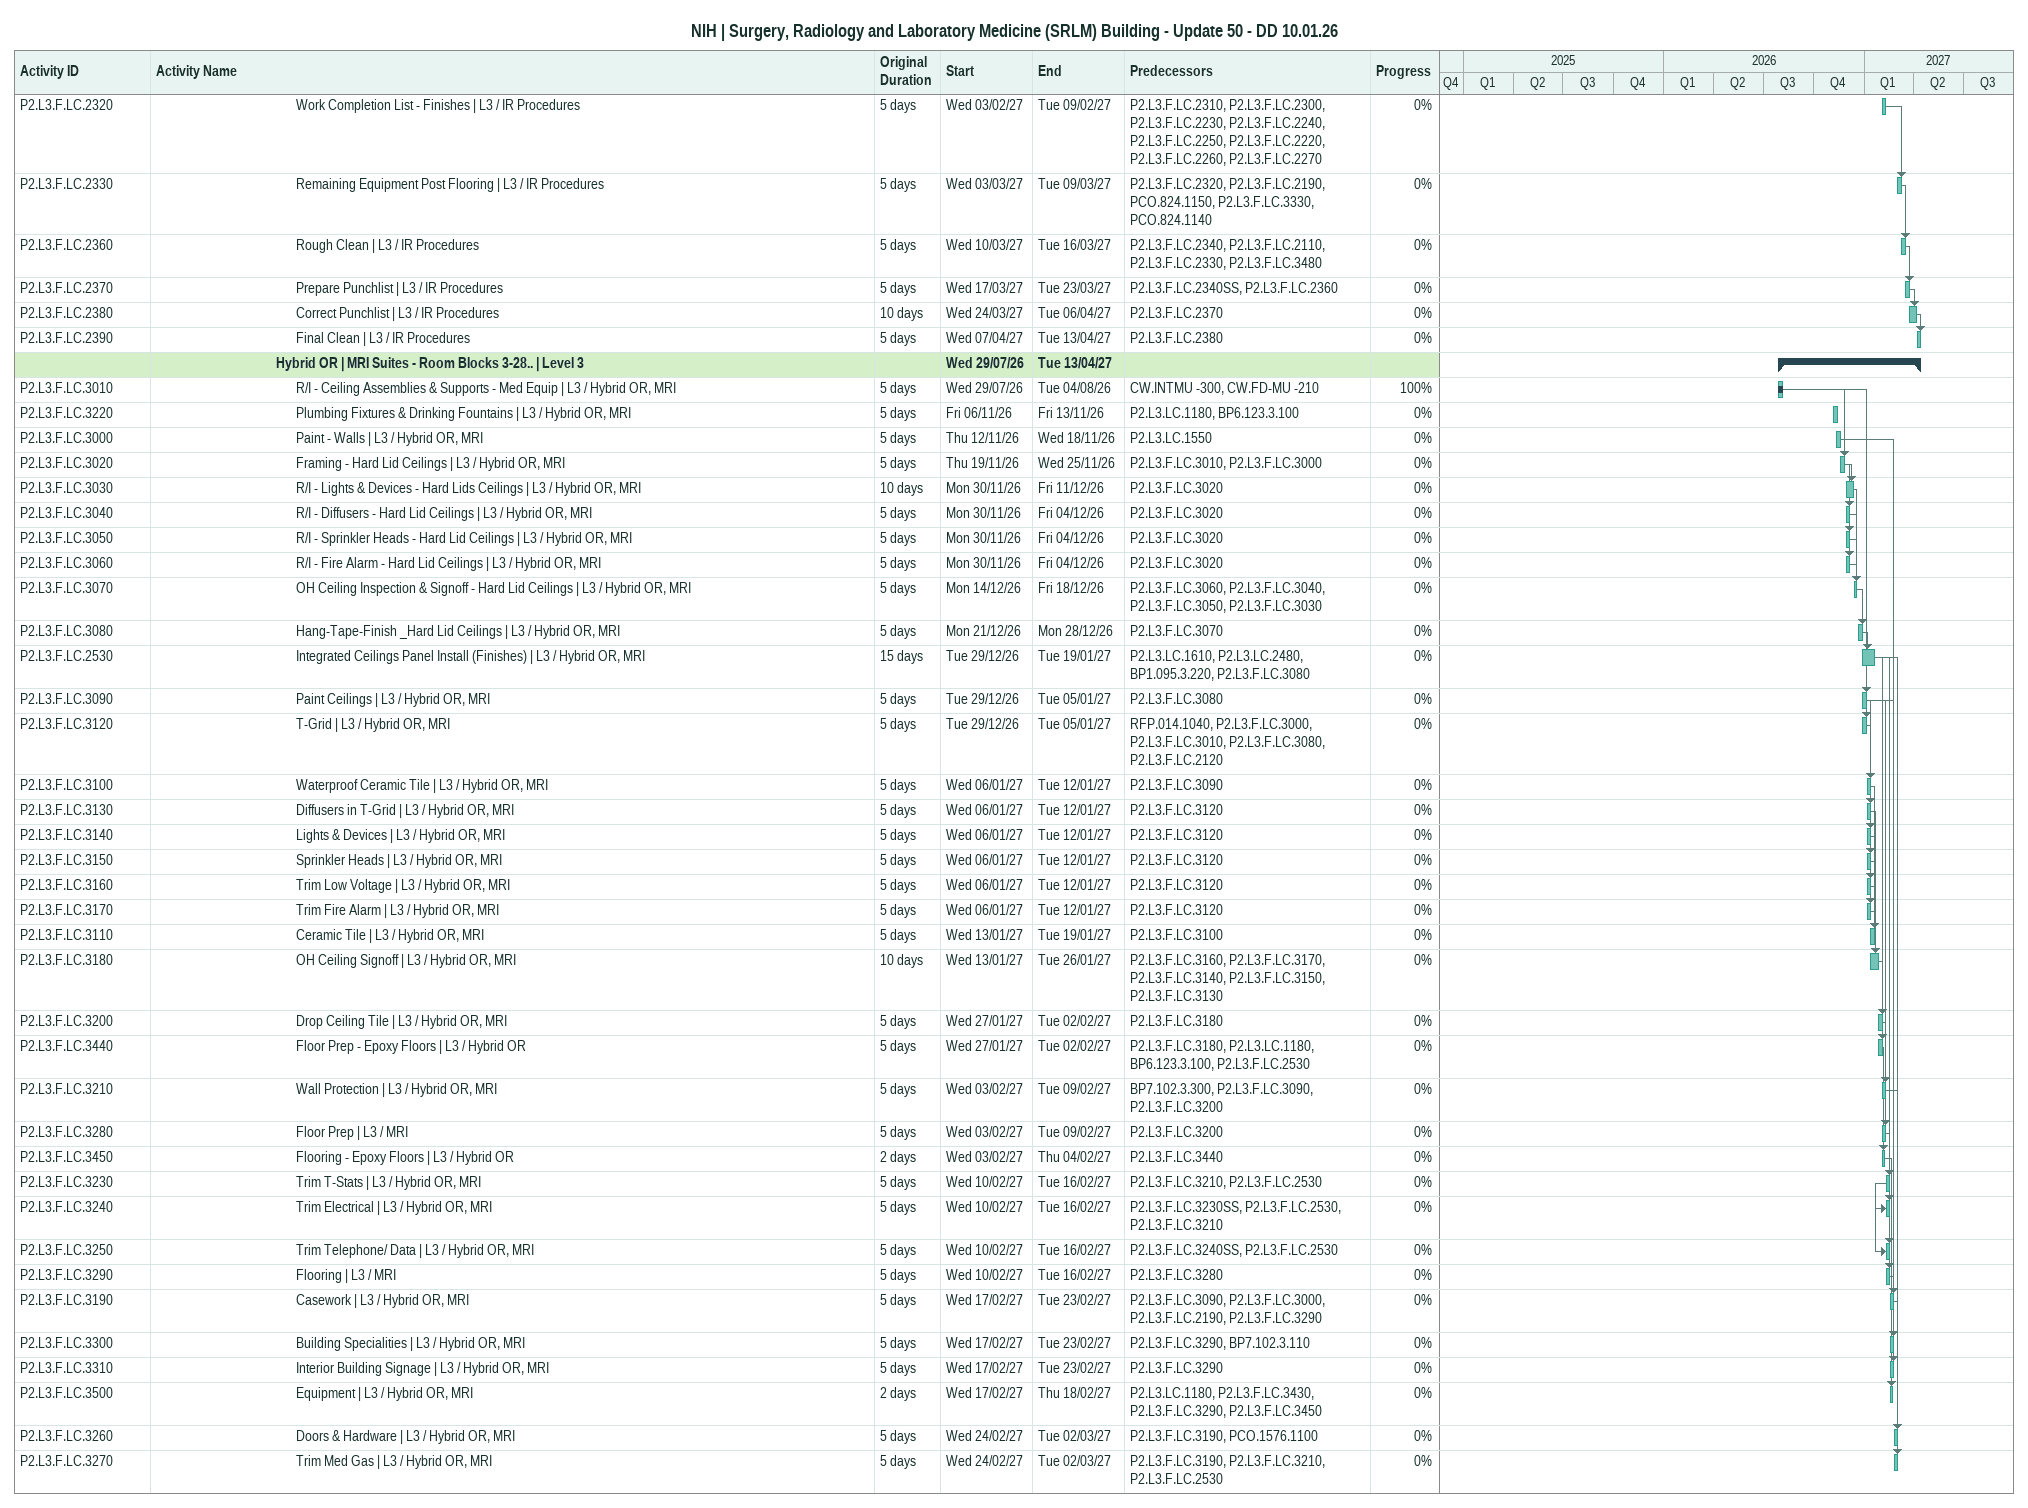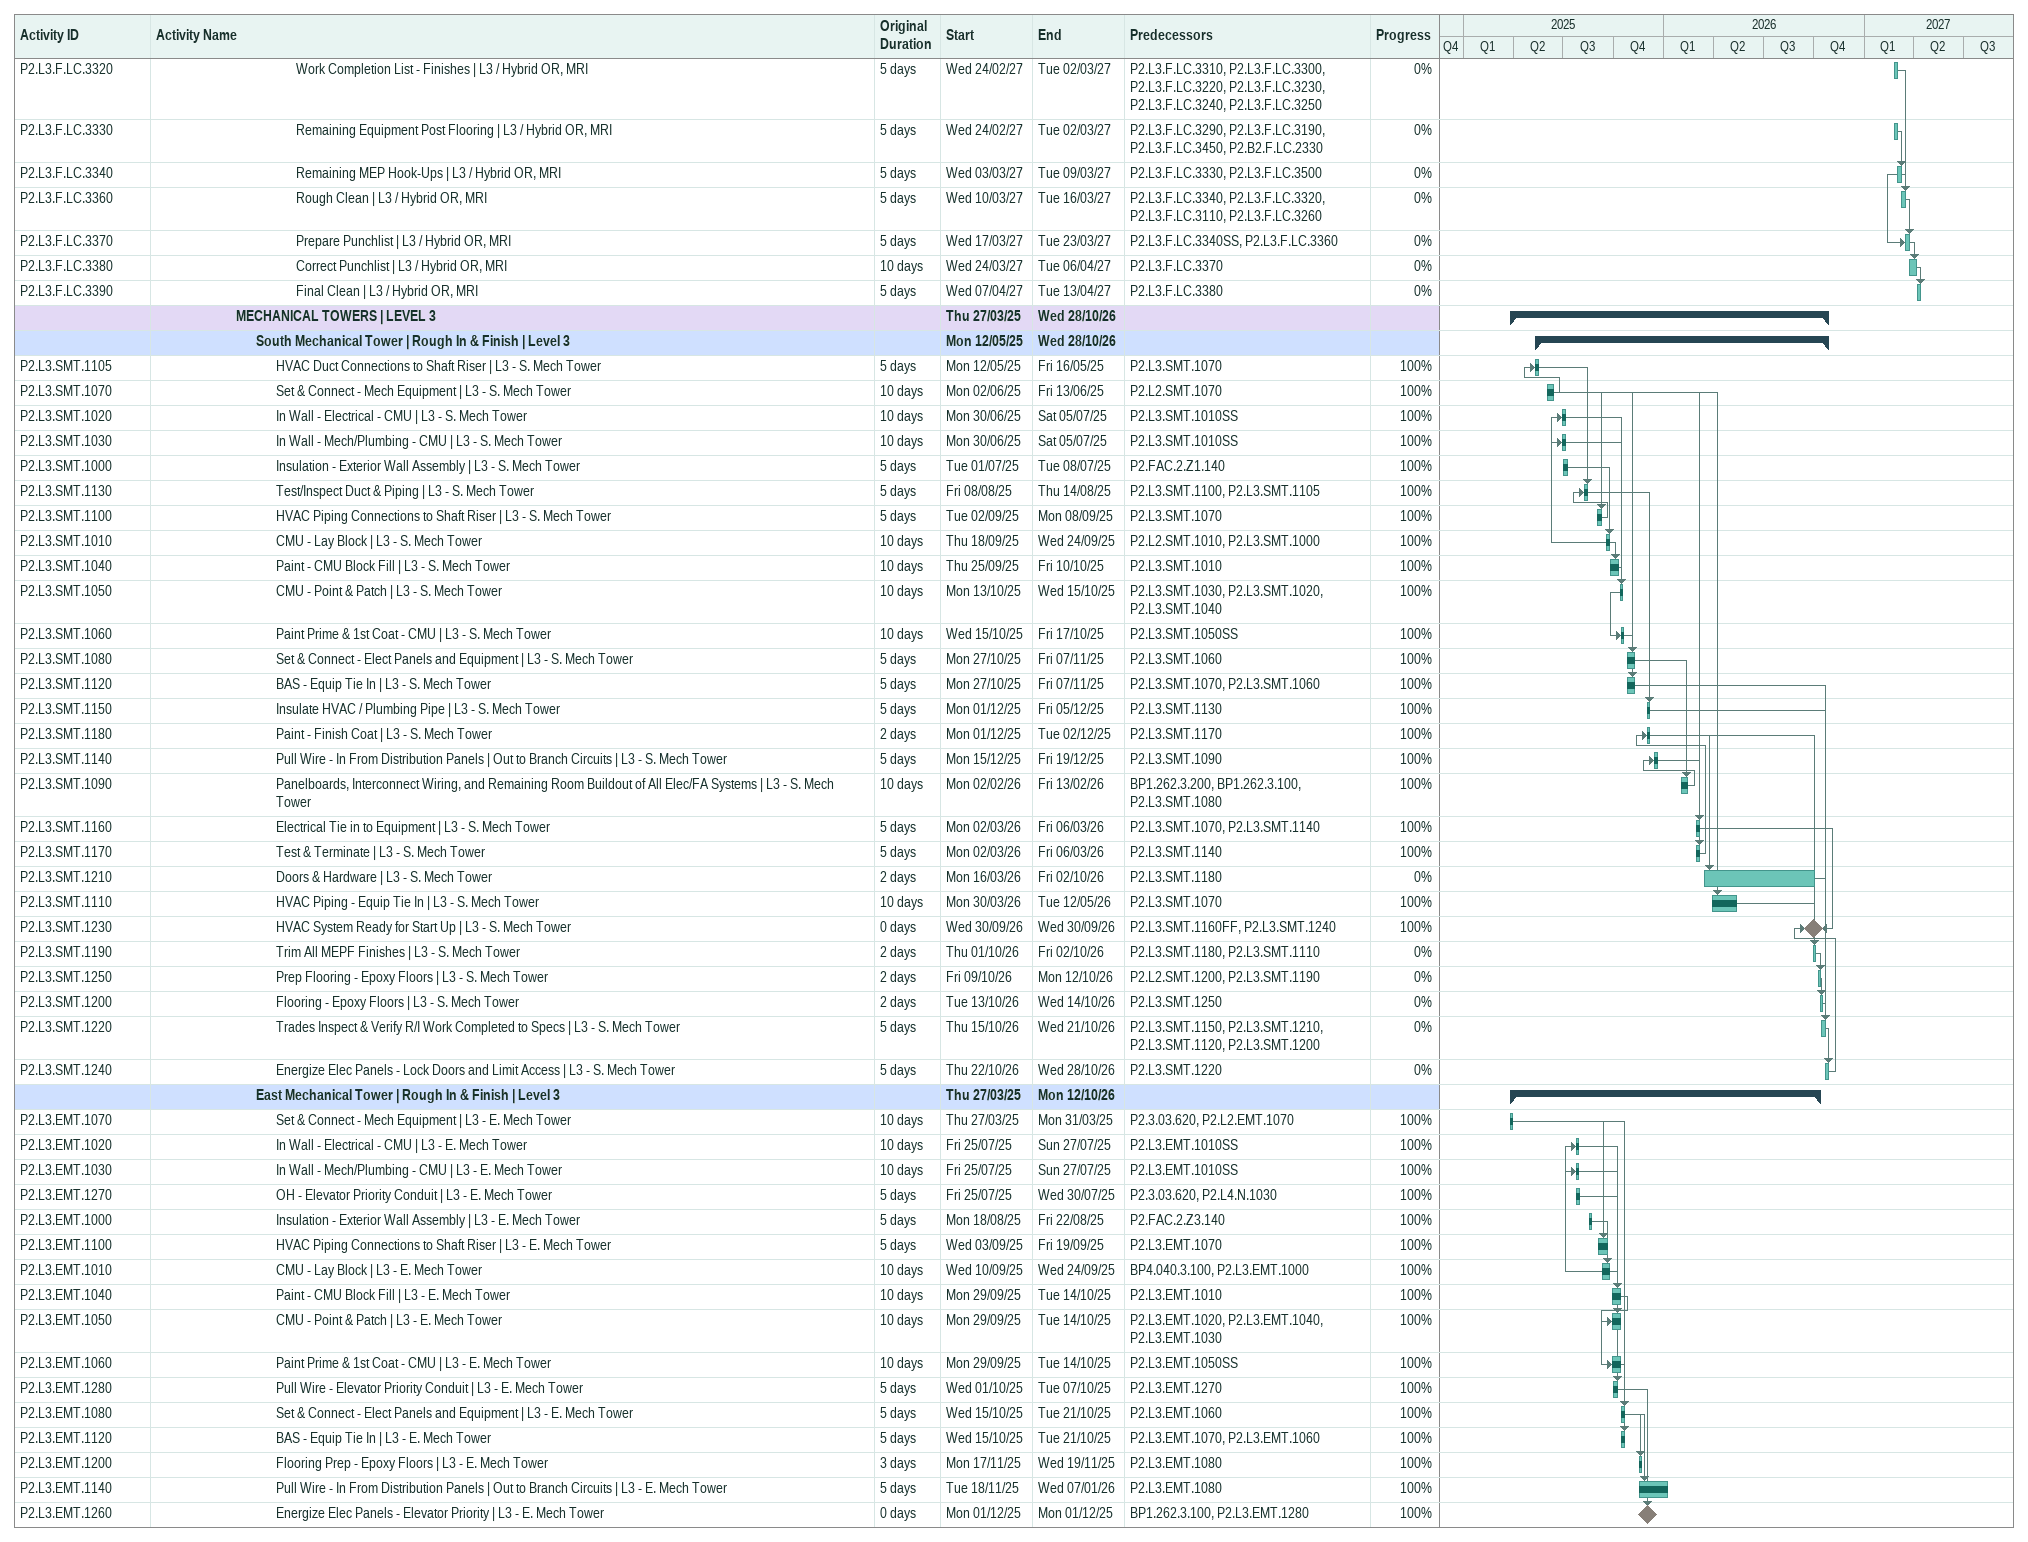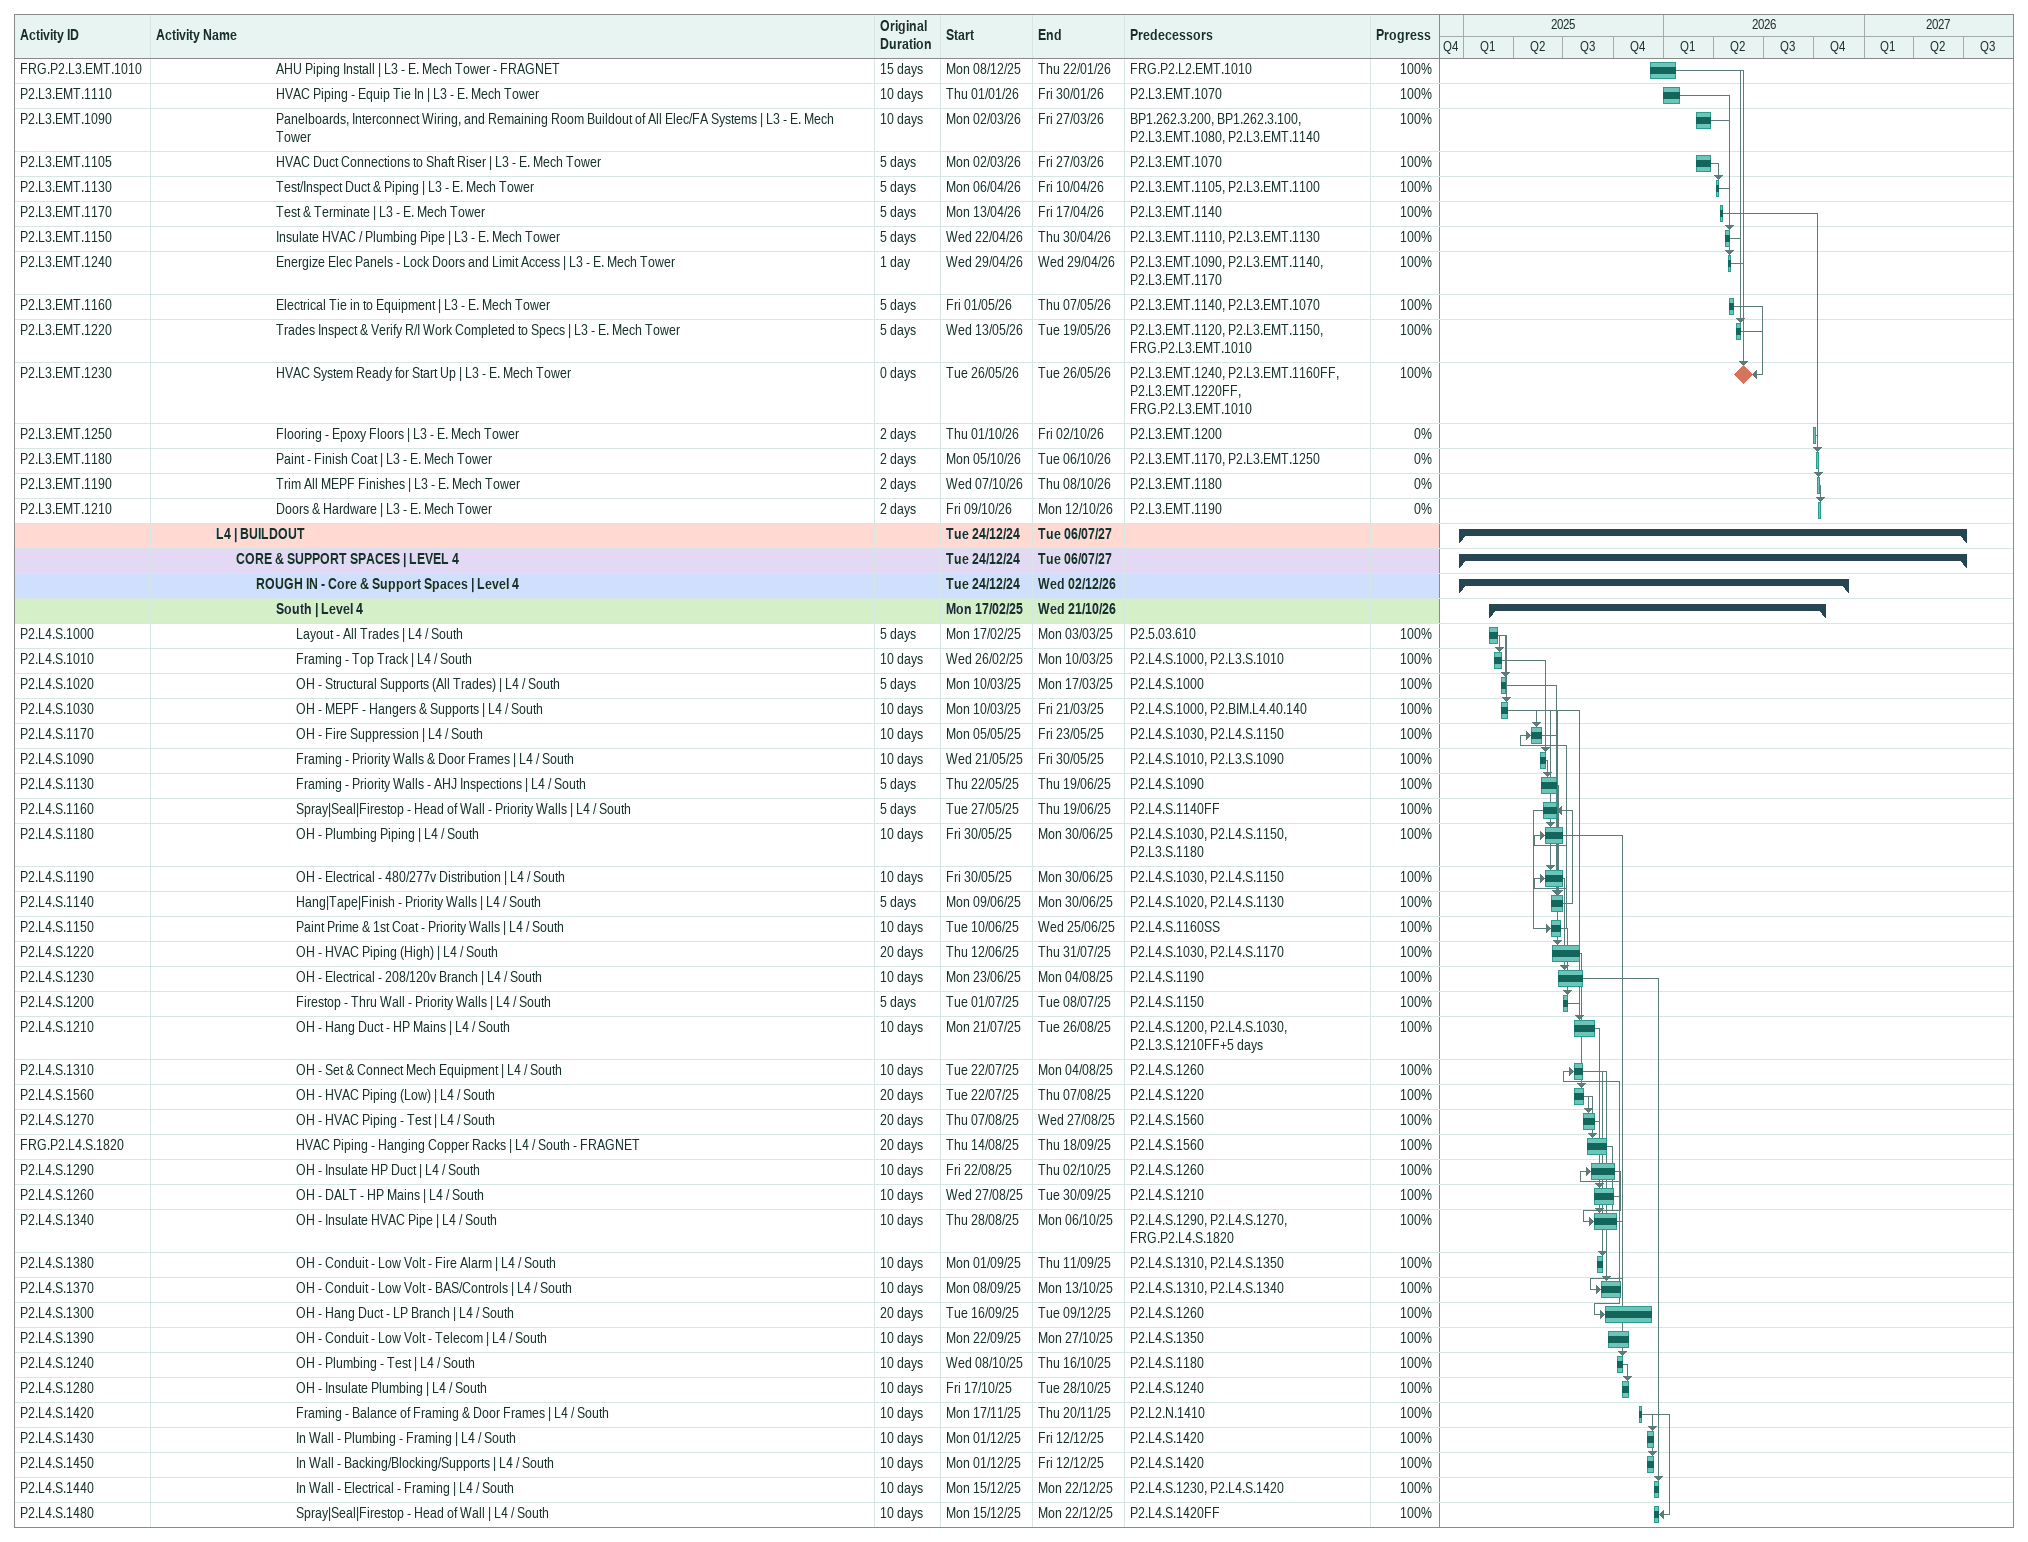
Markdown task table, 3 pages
NIH | Surgery, Radiology and Laboratory Medicine (SRLM) Building - Update 50 - DD 10.01.26

| ID | Level | Task | Original duration | Start | Finish | Predecessors | % complete |
|---|---|---|---|---|---|---|---|
| P2.L3.F.LC.2320 | 8 | Work Completion List - Finishes \| L3 / IR Procedures | 5d | 2027-02-03 | 2027-02-09 | P2.L3.F.LC.2310, P2.L3.F.LC.2300, P2.L3.F.LC.2230, P2.L3.F.LC.2240, P2.L3.F.LC.2250, P2.L3.F.LC.2220, P2.L3.F.LC.2260, P2.L3.F.LC.2270 | 0 |
| P2.L3.F.LC.2330 | 8 | Remaining Equipment Post Flooring \| L3 / IR Procedures | 5d | 2027-03-03 | 2027-03-09 | P2.L3.F.LC.2320, P2.L3.F.LC.2190, PCO.824.1150, P2.L3.F.LC.3330, PCO.824.1140 | 0 |
| P2.L3.F.LC.2360 | 8 | Rough Clean \| L3 / IR Procedures | 5d | 2027-03-10 | 2027-03-16 | P2.L3.F.LC.2340, P2.L3.F.LC.2110, P2.L3.F.LC.2330, P2.L3.F.LC.3480 | 0 |
| P2.L3.F.LC.2370 | 8 | Prepare Punchlist \| L3 / IR Procedures | 5d | 2027-03-17 | 2027-03-23 | P2.L3.F.LC.2340SS, P2.L3.F.LC.2360 | 0 |
| P2.L3.F.LC.2380 | 8 | Correct Punchlist \| L3 / IR Procedures | 10d | 2027-03-24 | 2027-04-06 | P2.L3.F.LC.2370 | 0 |
| P2.L3.F.LC.2390 | 8 | Final Clean \| L3 / IR Procedures | 5d | 2027-04-07 | 2027-04-13 | P2.L3.F.LC.2380 | 0 |
|  | 7 | **Hybrid OR \| MRI Suites - Room Blocks 3-28.. \| Level 3** |  | 2026-07-29 | 2027-04-13 |  |  |
| P2.L3.F.LC.3010 | 8 | R/I - Ceiling Assemblies & Supports - Med Equip \| L3 / Hybrid OR, MRI | 5d | 2026-07-29 | 2026-08-04 | CW.INTMU -300, CW.FD-MU -210 | 100 |
| P2.L3.F.LC.3220 | 8 | Plumbing Fixtures & Drinking Fountains \| L3 / Hybrid OR, MRI | 5d | 2026-11-06 | 2026-11-13 | P2.L3.LC.1180, BP6.123.3.100 | 0 |
| P2.L3.F.LC.3000 | 8 | Paint - Walls \| L3 / Hybrid OR, MRI | 5d | 2026-11-12 | 2026-11-18 | P2.L3.LC.1550 | 0 |
| P2.L3.F.LC.3020 | 8 | Framing - Hard Lid Ceilings \| L3 / Hybrid OR, MRI | 5d | 2026-11-19 | 2026-11-25 | P2.L3.F.LC.3010, P2.L3.F.LC.3000 | 0 |
| P2.L3.F.LC.3030 | 8 | R/I - Lights & Devices - Hard Lids Ceilings \| L3 / Hybrid OR, MRI | 10d | 2026-11-30 | 2026-12-11 | P2.L3.F.LC.3020 | 0 |
| P2.L3.F.LC.3040 | 8 | R/I - Diffusers - Hard Lid Ceilings \| L3 / Hybrid OR, MRI | 5d | 2026-11-30 | 2026-12-04 | P2.L3.F.LC.3020 | 0 |
| P2.L3.F.LC.3050 | 8 | R/I - Sprinkler Heads - Hard Lid Ceilings \| L3 / Hybrid OR, MRI | 5d | 2026-11-30 | 2026-12-04 | P2.L3.F.LC.3020 | 0 |
| P2.L3.F.LC.3060 | 8 | R/I - Fire Alarm - Hard Lid Ceilings \| L3 / Hybrid OR, MRI | 5d | 2026-11-30 | 2026-12-04 | P2.L3.F.LC.3020 | 0 |
| P2.L3.F.LC.3070 | 8 | OH Ceiling Inspection & Signoff - Hard Lid Ceilings \| L3 / Hybrid OR, MRI | 5d | 2026-12-14 | 2026-12-18 | P2.L3.F.LC.3060, P2.L3.F.LC.3040, P2.L3.F.LC.3050, P2.L3.F.LC.3030 | 0 |
| P2.L3.F.LC.3080 | 8 | Hang-Tape-Finish _Hard Lid Ceilings \| L3 / Hybrid OR, MRI | 5d | 2026-12-21 | 2026-12-28 | P2.L3.F.LC.3070 | 0 |
| P2.L3.F.LC.2530 | 8 | Integrated Ceilings Panel Install (Finishes) \| L3 / Hybrid OR, MRI | 15d | 2026-12-29 | 2027-01-19 | P2.L3.LC.1610, P2.L3.LC.2480, BP1.095.3.220, P2.L3.F.LC.3080 | 0 |
| P2.L3.F.LC.3090 | 8 | Paint Ceilings \| L3 / Hybrid OR, MRI | 5d | 2026-12-29 | 2027-01-05 | P2.L3.F.LC.3080 | 0 |
| P2.L3.F.LC.3120 | 8 | T-Grid \| L3 / Hybrid OR, MRI | 5d | 2026-12-29 | 2027-01-05 | RFP.014.1040, P2.L3.F.LC.3000, P2.L3.F.LC.3010, P2.L3.F.LC.3080, P2.L3.F.LC.2120 | 0 |
| P2.L3.F.LC.3100 | 8 | Waterproof Ceramic Tile \| L3 / Hybrid OR, MRI | 5d | 2027-01-06 | 2027-01-12 | P2.L3.F.LC.3090 | 0 |
| P2.L3.F.LC.3130 | 8 | Diffusers in T-Grid \| L3 / Hybrid OR, MRI | 5d | 2027-01-06 | 2027-01-12 | P2.L3.F.LC.3120 | 0 |
| P2.L3.F.LC.3140 | 8 | Lights & Devices \| L3 / Hybrid OR, MRI | 5d | 2027-01-06 | 2027-01-12 | P2.L3.F.LC.3120 | 0 |
| P2.L3.F.LC.3150 | 8 | Sprinkler Heads \| L3 / Hybrid OR, MRI | 5d | 2027-01-06 | 2027-01-12 | P2.L3.F.LC.3120 | 0 |
| P2.L3.F.LC.3160 | 8 | Trim Low Voltage \| L3 / Hybrid OR, MRI | 5d | 2027-01-06 | 2027-01-12 | P2.L3.F.LC.3120 | 0 |
| P2.L3.F.LC.3170 | 8 | Trim Fire Alarm \| L3 / Hybrid OR, MRI | 5d | 2027-01-06 | 2027-01-12 | P2.L3.F.LC.3120 | 0 |
| P2.L3.F.LC.3110 | 8 | Ceramic Tile \| L3 / Hybrid OR, MRI | 5d | 2027-01-13 | 2027-01-19 | P2.L3.F.LC.3100 | 0 |
| P2.L3.F.LC.3180 | 8 | OH Ceiling Signoff \| L3 / Hybrid OR, MRI | 10d | 2027-01-13 | 2027-01-26 | P2.L3.F.LC.3160, P2.L3.F.LC.3170, P2.L3.F.LC.3140, P2.L3.F.LC.3150, P2.L3.F.LC.3130 | 0 |
| P2.L3.F.LC.3200 | 8 | Drop Ceiling Tile \| L3 / Hybrid OR, MRI | 5d | 2027-01-27 | 2027-02-02 | P2.L3.F.LC.3180 | 0 |
| P2.L3.F.LC.3440 | 8 | Floor Prep - Epoxy Floors \| L3 / Hybrid OR | 5d | 2027-01-27 | 2027-02-02 | P2.L3.F.LC.3180, P2.L3.LC.1180, BP6.123.3.100, P2.L3.F.LC.2530 | 0 |
| P2.L3.F.LC.3210 | 8 | Wall Protection \| L3 / Hybrid OR, MRI | 5d | 2027-02-03 | 2027-02-09 | BP7.102.3.300, P2.L3.F.LC.3090, P2.L3.F.LC.3200 | 0 |
| P2.L3.F.LC.3280 | 8 | Floor Prep \| L3 / MRI | 5d | 2027-02-03 | 2027-02-09 | P2.L3.F.LC.3200 | 0 |
| P2.L3.F.LC.3450 | 8 | Flooring - Epoxy Floors \| L3 / Hybrid OR | 2d | 2027-02-03 | 2027-02-04 | P2.L3.F.LC.3440 | 0 |
| P2.L3.F.LC.3230 | 8 | Trim T-Stats \| L3 / Hybrid OR, MRI | 5d | 2027-02-10 | 2027-02-16 | P2.L3.F.LC.3210, P2.L3.F.LC.2530 | 0 |
| P2.L3.F.LC.3240 | 8 | Trim Electrical \| L3 / Hybrid OR, MRI | 5d | 2027-02-10 | 2027-02-16 | P2.L3.F.LC.3230SS, P2.L3.F.LC.2530, P2.L3.F.LC.3210 | 0 |
| P2.L3.F.LC.3250 | 8 | Trim Telephone/ Data \| L3 / Hybrid OR, MRI | 5d | 2027-02-10 | 2027-02-16 | P2.L3.F.LC.3240SS, P2.L3.F.LC.2530 | 0 |
| P2.L3.F.LC.3290 | 8 | Flooring \| L3 / MRI | 5d | 2027-02-10 | 2027-02-16 | P2.L3.F.LC.3280 | 0 |
| P2.L3.F.LC.3190 | 8 | Casework \| L3 / Hybrid OR, MRI | 5d | 2027-02-17 | 2027-02-23 | P2.L3.F.LC.3090, P2.L3.F.LC.3000, P2.L3.F.LC.2190, P2.L3.F.LC.3290 | 0 |
| P2.L3.F.LC.3300 | 8 | Building Specialities \| L3 / Hybrid OR, MRI | 5d | 2027-02-17 | 2027-02-23 | P2.L3.F.LC.3290, BP7.102.3.110 | 0 |
| P2.L3.F.LC.3310 | 8 | Interior Building Signage \| L3 / Hybrid OR, MRI | 5d | 2027-02-17 | 2027-02-23 | P2.L3.F.LC.3290 | 0 |
| P2.L3.F.LC.3500 | 8 | Equipment \| L3 / Hybrid OR, MRI | 2d | 2027-02-17 | 2027-02-18 | P2.L3.LC.1180, P2.L3.F.LC.3430, P2.L3.F.LC.3290, P2.L3.F.LC.3450 | 0 |
| P2.L3.F.LC.3260 | 8 | Doors & Hardware \| L3 / Hybrid OR, MRI | 5d | 2027-02-24 | 2027-03-02 | P2.L3.F.LC.3190, PCO.1576.1100 | 0 |
| P2.L3.F.LC.3270 | 8 | Trim Med Gas \| L3 / Hybrid OR, MRI | 5d | 2027-02-24 | 2027-03-02 | P2.L3.F.LC.3190, P2.L3.F.LC.3210, P2.L3.F.LC.2530 | 0 |
| P2.L3.F.LC.3320 | 8 | Work Completion List - Finishes \| L3 / Hybrid OR, MRI | 5d | 2027-02-24 | 2027-03-02 | P2.L3.F.LC.3310, P2.L3.F.LC.3300, P2.L3.F.LC.3220, P2.L3.F.LC.3230, P2.L3.F.LC.3240, P2.L3.F.LC.3250 | 0 |
| P2.L3.F.LC.3330 | 8 | Remaining Equipment Post Flooring \| L3 / Hybrid OR, MRI | 5d | 2027-02-24 | 2027-03-02 | P2.L3.F.LC.3290, P2.L3.F.LC.3190, P2.L3.F.LC.3450, P2.B2.F.LC.2330 | 0 |
| P2.L3.F.LC.3340 | 8 | Remaining MEP Hook-Ups \| L3 / Hybrid OR, MRI | 5d | 2027-03-03 | 2027-03-09 | P2.L3.F.LC.3330, P2.L3.F.LC.3500 | 0 |
| P2.L3.F.LC.3360 | 8 | Rough Clean \| L3 / Hybrid OR, MRI | 5d | 2027-03-10 | 2027-03-16 | P2.L3.F.LC.3340, P2.L3.F.LC.3320, P2.L3.F.LC.3110, P2.L3.F.LC.3260 | 0 |
| P2.L3.F.LC.3370 | 8 | Prepare Punchlist \| L3 / Hybrid OR, MRI | 5d | 2027-03-17 | 2027-03-23 | P2.L3.F.LC.3340SS, P2.L3.F.LC.3360 | 0 |
| P2.L3.F.LC.3380 | 8 | Correct Punchlist \| L3 / Hybrid OR, MRI | 10d | 2027-03-24 | 2027-04-06 | P2.L3.F.LC.3370 | 0 |
| P2.L3.F.LC.3390 | 8 | Final Clean \| L3 / Hybrid OR, MRI | 5d | 2027-04-07 | 2027-04-13 | P2.L3.F.LC.3380 | 0 |
|  | 5 | **MECHANICAL TOWERS \| LEVEL 3** |  | 2025-03-27 | 2026-10-28 |  |  |
|  | 6 | **South Mechanical Tower \| Rough In & Finish \| Level 3** |  | 2025-05-12 | 2026-10-28 |  |  |
| P2.L3.SMT.1105 | 7 | HVAC Duct Connections to Shaft Riser \| L3 - S. Mech Tower | 5d | 2025-05-12 | 2025-05-16 | P2.L3.SMT.1070 | 100 |
| P2.L3.SMT.1070 | 7 | Set & Connect - Mech Equipment \| L3 - S. Mech Tower | 10d | 2025-06-02 | 2025-06-13 | P2.L2.SMT.1070 | 100 |
| P2.L3.SMT.1020 | 7 | In Wall - Electrical - CMU \| L3 - S. Mech Tower | 10d | 2025-06-30 | 2025-07-05 | P2.L3.SMT.1010SS | 100 |
| P2.L3.SMT.1030 | 7 | In Wall - Mech/Plumbing - CMU \| L3 - S. Mech Tower | 10d | 2025-06-30 | 2025-07-05 | P2.L3.SMT.1010SS | 100 |
| P2.L3.SMT.1000 | 7 | Insulation - Exterior Wall Assembly \| L3 - S. Mech Tower | 5d | 2025-07-01 | 2025-07-08 | P2.FAC.2.Z1.140 | 100 |
| P2.L3.SMT.1130 | 7 | Test/Inspect Duct & Piping \| L3 - S. Mech Tower | 5d | 2025-08-08 | 2025-08-14 | P2.L3.SMT.1100, P2.L3.SMT.1105 | 100 |
| P2.L3.SMT.1100 | 7 | HVAC Piping Connections to Shaft Riser \| L3 - S. Mech Tower | 5d | 2025-09-02 | 2025-09-08 | P2.L3.SMT.1070 | 100 |
| P2.L3.SMT.1010 | 7 | CMU - Lay Block \| L3 - S. Mech Tower | 10d | 2025-09-18 | 2025-09-24 | P2.L2.SMT.1010, P2.L3.SMT.1000 | 100 |
| P2.L3.SMT.1040 | 7 | Paint - CMU Block Fill \| L3 - S. Mech Tower | 10d | 2025-09-25 | 2025-10-10 | P2.L3.SMT.1010 | 100 |
| P2.L3.SMT.1050 | 7 | CMU - Point & Patch \| L3 - S. Mech Tower | 10d | 2025-10-13 | 2025-10-15 | P2.L3.SMT.1030, P2.L3.SMT.1020, P2.L3.SMT.1040 | 100 |
| P2.L3.SMT.1060 | 7 | Paint Prime & 1st Coat - CMU \| L3 - S. Mech Tower | 10d | 2025-10-15 | 2025-10-17 | P2.L3.SMT.1050SS | 100 |
| P2.L3.SMT.1080 | 7 | Set & Connect - Elect Panels and Equipment \| L3 - S. Mech Tower | 5d | 2025-10-27 | 2025-11-07 | P2.L3.SMT.1060 | 100 |
| P2.L3.SMT.1120 | 7 | BAS - Equip Tie In \| L3 - S. Mech Tower | 5d | 2025-10-27 | 2025-11-07 | P2.L3.SMT.1070, P2.L3.SMT.1060 | 100 |
| P2.L3.SMT.1150 | 7 | Insulate HVAC / Plumbing Pipe \| L3 - S. Mech Tower | 5d | 2025-12-01 | 2025-12-05 | P2.L3.SMT.1130 | 100 |
| P2.L3.SMT.1180 | 7 | Paint - Finish Coat \| L3 - S. Mech Tower | 2d | 2025-12-01 | 2025-12-02 | P2.L3.SMT.1170 | 100 |
| P2.L3.SMT.1140 | 7 | Pull Wire - In From Distribution Panels \| Out to Branch Circuits \| L3 - S. Mech Tower | 5d | 2025-12-15 | 2025-12-19 | P2.L3.SMT.1090 | 100 |
| P2.L3.SMT.1090 | 7 | Panelboards, Interconnect Wiring, and Remaining Room Buildout of All Elec/FA Systems \| L3 - S. Mech Tower | 10d | 2026-02-02 | 2026-02-13 | BP1.262.3.200, BP1.262.3.100, P2.L3.SMT.1080 | 100 |
| P2.L3.SMT.1160 | 7 | Electrical Tie in to Equipment \| L3 - S. Mech Tower | 5d | 2026-03-02 | 2026-03-06 | P2.L3.SMT.1070, P2.L3.SMT.1140 | 100 |
| P2.L3.SMT.1170 | 7 | Test & Terminate \| L3 - S. Mech Tower | 5d | 2026-03-02 | 2026-03-06 | P2.L3.SMT.1140 | 100 |
| P2.L3.SMT.1210 | 7 | Doors & Hardware \| L3 - S. Mech Tower | 2d | 2026-03-16 | 2026-10-02 | P2.L3.SMT.1180 | 0 |
| P2.L3.SMT.1110 | 7 | HVAC Piping - Equip Tie In \| L3 - S. Mech Tower | 10d | 2026-03-30 | 2026-05-12 | P2.L3.SMT.1070 | 100 |
| P2.L3.SMT.1230 | 7 | HVAC System Ready for Start Up \| L3 - S. Mech Tower | 0d | 2026-09-30 | 2026-09-30 | P2.L3.SMT.1160FF, P2.L3.SMT.1240 | 100 |
| P2.L3.SMT.1190 | 7 | Trim All MEPF Finishes \| L3 - S. Mech Tower | 2d | 2026-10-01 | 2026-10-02 | P2.L3.SMT.1180, P2.L3.SMT.1110 | 0 |
| P2.L3.SMT.1250 | 7 | Prep Flooring - Epoxy Floors \| L3 - S. Mech Tower | 2d | 2026-10-09 | 2026-10-12 | P2.L2.SMT.1200, P2.L3.SMT.1190 | 0 |
| P2.L3.SMT.1200 | 7 | Flooring - Epoxy Floors \| L3 - S. Mech Tower | 2d | 2026-10-13 | 2026-10-14 | P2.L3.SMT.1250 | 0 |
| P2.L3.SMT.1220 | 7 | Trades Inspect & Verify R/I Work Completed to Specs \| L3 - S. Mech Tower | 5d | 2026-10-15 | 2026-10-21 | P2.L3.SMT.1150, P2.L3.SMT.1210, P2.L3.SMT.1120, P2.L3.SMT.1200 | 0 |
| P2.L3.SMT.1240 | 7 | Energize Elec Panels - Lock Doors and Limit Access \| L3 - S. Mech Tower | 5d | 2026-10-22 | 2026-10-28 | P2.L3.SMT.1220 | 0 |
|  | 6 | **East Mechanical Tower \| Rough In & Finish \| Level 3** |  | 2025-03-27 | 2026-10-12 |  |  |
| P2.L3.EMT.1070 | 7 | Set & Connect - Mech Equipment \| L3 - E. Mech Tower | 10d | 2025-03-27 | 2025-03-31 | P2.3.03.620, P2.L2.EMT.1070 | 100 |
| P2.L3.EMT.1020 | 7 | In Wall - Electrical - CMU \| L3 - E. Mech Tower | 10d | 2025-07-25 | 2025-07-27 | P2.L3.EMT.1010SS | 100 |
| P2.L3.EMT.1030 | 7 | In Wall - Mech/Plumbing - CMU \| L3 - E. Mech Tower | 10d | 2025-07-25 | 2025-07-27 | P2.L3.EMT.1010SS | 100 |
| P2.L3.EMT.1270 | 7 | OH - Elevator Priority Conduit \| L3 - E. Mech Tower | 5d | 2025-07-25 | 2025-07-30 | P2.3.03.620, P2.L4.N.1030 | 100 |
| P2.L3.EMT.1000 | 7 | Insulation - Exterior Wall Assembly \| L3 - E. Mech Tower | 5d | 2025-08-18 | 2025-08-22 | P2.FAC.2.Z3.140 | 100 |
| P2.L3.EMT.1100 | 7 | HVAC Piping Connections to Shaft Riser \| L3 - E. Mech Tower | 5d | 2025-09-03 | 2025-09-19 | P2.L3.EMT.1070 | 100 |
| P2.L3.EMT.1010 | 7 | CMU - Lay Block \| L3 - E. Mech Tower | 10d | 2025-09-10 | 2025-09-24 | BP4.040.3.100, P2.L3.EMT.1000 | 100 |
| P2.L3.EMT.1040 | 7 | Paint - CMU Block Fill \| L3 - E. Mech Tower | 10d | 2025-09-29 | 2025-10-14 | P2.L3.EMT.1010 | 100 |
| P2.L3.EMT.1050 | 7 | CMU - Point & Patch \| L3 - E. Mech Tower | 10d | 2025-09-29 | 2025-10-14 | P2.L3.EMT.1020, P2.L3.EMT.1040, P2.L3.EMT.1030 | 100 |
| P2.L3.EMT.1060 | 7 | Paint Prime & 1st Coat - CMU \| L3 - E. Mech Tower | 10d | 2025-09-29 | 2025-10-14 | P2.L3.EMT.1050SS | 100 |
| P2.L3.EMT.1280 | 7 | Pull Wire - Elevator Priority Conduit \| L3 - E. Mech Tower | 5d | 2025-10-01 | 2025-10-07 | P2.L3.EMT.1270 | 100 |
| P2.L3.EMT.1080 | 7 | Set & Connect - Elect Panels and Equipment \| L3 - E. Mech Tower | 5d | 2025-10-15 | 2025-10-21 | P2.L3.EMT.1060 | 100 |
| P2.L3.EMT.1120 | 7 | BAS - Equip Tie In \| L3 - E. Mech Tower | 5d | 2025-10-15 | 2025-10-21 | P2.L3.EMT.1070, P2.L3.EMT.1060 | 100 |
| P2.L3.EMT.1200 | 7 | Flooring Prep - Epoxy Floors \| L3 - E. Mech Tower | 3d | 2025-11-17 | 2025-11-19 | P2.L3.EMT.1080 | 100 |
| P2.L3.EMT.1140 | 7 | Pull Wire - In From Distribution Panels \| Out to Branch Circuits \| L3 - E. Mech Tower | 5d | 2025-11-18 | 2026-01-07 | P2.L3.EMT.1080 | 100 |
| P2.L3.EMT.1260 | 7 | Energize Elec Panels - Elevator Priority \| L3 - E. Mech Tower | 0d | 2025-12-01 | 2025-12-01 | BP1.262.3.100, P2.L3.EMT.1280 | 100 |
| FRG.P2.L3.EMT.1010 | 7 | AHU Piping Install \| L3 - E. Mech Tower - FRAGNET | 15d | 2025-12-08 | 2026-01-22 | FRG.P2.L2.EMT.1010 | 100 |
| P2.L3.EMT.1110 | 7 | HVAC Piping - Equip Tie In \| L3 - E. Mech Tower | 10d | 2026-01-01 | 2026-01-30 | P2.L3.EMT.1070 | 100 |
| P2.L3.EMT.1090 | 7 | Panelboards, Interconnect Wiring, and Remaining Room Buildout of All Elec/FA Systems \| L3 - E. Mech Tower | 10d | 2026-03-02 | 2026-03-27 | BP1.262.3.200, BP1.262.3.100, P2.L3.EMT.1080, P2.L3.EMT.1140 | 100 |
| P2.L3.EMT.1105 | 7 | HVAC Duct Connections to Shaft Riser \| L3 - E. Mech Tower | 5d | 2026-03-02 | 2026-03-27 | P2.L3.EMT.1070 | 100 |
| P2.L3.EMT.1130 | 7 | Test/Inspect Duct & Piping \| L3 - E. Mech Tower | 5d | 2026-04-06 | 2026-04-10 | P2.L3.EMT.1105, P2.L3.EMT.1100 | 100 |
| P2.L3.EMT.1170 | 7 | Test & Terminate \| L3 - E. Mech Tower | 5d | 2026-04-13 | 2026-04-17 | P2.L3.EMT.1140 | 100 |
| P2.L3.EMT.1150 | 7 | Insulate HVAC / Plumbing Pipe \| L3 - E. Mech Tower | 5d | 2026-04-22 | 2026-04-30 | P2.L3.EMT.1110, P2.L3.EMT.1130 | 100 |
| P2.L3.EMT.1240 | 7 | Energize Elec Panels - Lock Doors and Limit Access \| L3 - E. Mech Tower | 1d | 2026-04-29 | 2026-04-29 | P2.L3.EMT.1090, P2.L3.EMT.1140, P2.L3.EMT.1170 | 100 |
| P2.L3.EMT.1160 | 7 | Electrical Tie in to Equipment \| L3 - E. Mech Tower | 5d | 2026-05-01 | 2026-05-07 | P2.L3.EMT.1140, P2.L3.EMT.1070 | 100 |
| P2.L3.EMT.1220 | 7 | Trades Inspect & Verify R/I Work Completed to Specs \| L3 - E. Mech Tower | 5d | 2026-05-13 | 2026-05-19 | P2.L3.EMT.1120, P2.L3.EMT.1150, FRG.P2.L3.EMT.1010 | 100 |
| P2.L3.EMT.1230 | 7 | HVAC System Ready for Start Up \| L3 - E. Mech Tower | 0d | 2026-05-26 | 2026-05-26 | P2.L3.EMT.1240, P2.L3.EMT.1160FF, P2.L3.EMT.1220FF, FRG.P2.L3.EMT.1010 | 100 |
| P2.L3.EMT.1250 | 7 | Flooring - Epoxy Floors \| L3 - E. Mech Tower | 2d | 2026-10-01 | 2026-10-02 | P2.L3.EMT.1200 | 0 |
| P2.L3.EMT.1180 | 7 | Paint - Finish Coat \| L3 - E. Mech Tower | 2d | 2026-10-05 | 2026-10-06 | P2.L3.EMT.1170, P2.L3.EMT.1250 | 0 |
| P2.L3.EMT.1190 | 7 | Trim All MEPF Finishes \| L3 - E. Mech Tower | 2d | 2026-10-07 | 2026-10-08 | P2.L3.EMT.1180 | 0 |
| P2.L3.EMT.1210 | 7 | Doors & Hardware \| L3 - E. Mech Tower | 2d | 2026-10-09 | 2026-10-12 | P2.L3.EMT.1190 | 0 |
|  | 4 | **L4 \| BUILDOUT** |  | 2024-12-24 | 2027-07-06 |  |  |
|  | 5 | **CORE & SUPPORT SPACES \| LEVEL 4** |  | 2024-12-24 | 2027-07-06 |  |  |
|  | 6 | **ROUGH IN - Core & Support Spaces \| Level 4** |  | 2024-12-24 | 2026-12-02 |  |  |
|  | 7 | **South \| Level 4** |  | 2025-02-17 | 2026-10-21 |  |  |
| P2.L4.S.1000 | 8 | Layout - All Trades \| L4 / South | 5d | 2025-02-17 | 2025-03-03 | P2.5.03.610 | 100 |
| P2.L4.S.1010 | 8 | Framing - Top Track \| L4 / South | 10d | 2025-02-26 | 2025-03-10 | P2.L4.S.1000, P2.L3.S.1010 | 100 |
| P2.L4.S.1020 | 8 | OH - Structural Supports (All Trades) \| L4 / South | 5d | 2025-03-10 | 2025-03-17 | P2.L4.S.1000 | 100 |
| P2.L4.S.1030 | 8 | OH - MEPF - Hangers & Supports \| L4 / South | 10d | 2025-03-10 | 2025-03-21 | P2.L4.S.1000, P2.BIM.L4.40.140 | 100 |
| P2.L4.S.1170 | 8 | OH - Fire Suppression \| L4 / South | 10d | 2025-05-05 | 2025-05-23 | P2.L4.S.1030, P2.L4.S.1150 | 100 |
| P2.L4.S.1090 | 8 | Framing - Priority Walls & Door Frames \| L4 / South | 10d | 2025-05-21 | 2025-05-30 | P2.L4.S.1010, P2.L3.S.1090 | 100 |
| P2.L4.S.1130 | 8 | Framing - Priority Walls - AHJ Inspections \| L4 / South | 5d | 2025-05-22 | 2025-06-19 | P2.L4.S.1090 | 100 |
| P2.L4.S.1160 | 8 | Spray\|Seal\|Firestop - Head of Wall - Priority Walls \| L4 / South | 5d | 2025-05-27 | 2025-06-19 | P2.L4.S.1140FF | 100 |
| P2.L4.S.1180 | 8 | OH - Plumbing Piping \| L4 / South | 10d | 2025-05-30 | 2025-06-30 | P2.L4.S.1030, P2.L4.S.1150, P2.L3.S.1180 | 100 |
| P2.L4.S.1190 | 8 | OH - Electrical - 480/277v Distribution \| L4 / South | 10d | 2025-05-30 | 2025-06-30 | P2.L4.S.1030, P2.L4.S.1150 | 100 |
| P2.L4.S.1140 | 8 | Hang\|Tape\|Finish - Priority Walls \| L4 / South | 5d | 2025-06-09 | 2025-06-30 | P2.L4.S.1020, P2.L4.S.1130 | 100 |
| P2.L4.S.1150 | 8 | Paint Prime & 1st Coat - Priority Walls \| L4 / South | 10d | 2025-06-10 | 2025-06-25 | P2.L4.S.1160SS | 100 |
| P2.L4.S.1220 | 8 | OH - HVAC Piping (High) \| L4 / South | 20d | 2025-06-12 | 2025-07-31 | P2.L4.S.1030, P2.L4.S.1170 | 100 |
| P2.L4.S.1230 | 8 | OH - Electrical - 208/120v Branch \| L4 / South | 10d | 2025-06-23 | 2025-08-04 | P2.L4.S.1190 | 100 |
| P2.L4.S.1200 | 8 | Firestop - Thru Wall - Priority Walls \| L4 / South | 5d | 2025-07-01 | 2025-07-08 | P2.L4.S.1150 | 100 |
| P2.L4.S.1210 | 8 | OH - Hang Duct - HP Mains \| L4 / South | 10d | 2025-07-21 | 2025-08-26 | P2.L4.S.1200, P2.L4.S.1030, P2.L3.S.1210FF+5d | 100 |
| P2.L4.S.1310 | 8 | OH - Set & Connect Mech Equipment \| L4 / South | 10d | 2025-07-22 | 2025-08-04 | P2.L4.S.1260 | 100 |
| P2.L4.S.1560 | 8 | OH - HVAC Piping (Low) \| L4 / South | 20d | 2025-07-22 | 2025-08-07 | P2.L4.S.1220 | 100 |
| P2.L4.S.1270 | 8 | OH - HVAC Piping - Test \| L4 / South | 20d | 2025-08-07 | 2025-08-27 | P2.L4.S.1560 | 100 |
| FRG.P2.L4.S.1820 | 8 | HVAC Piping - Hanging Copper Racks \| L4 / South - FRAGNET | 20d | 2025-08-14 | 2025-09-18 | P2.L4.S.1560 | 100 |
| P2.L4.S.1290 | 8 | OH - Insulate HP Duct \| L4 / South | 10d | 2025-08-22 | 2025-10-02 | P2.L4.S.1260 | 100 |
| P2.L4.S.1260 | 8 | OH - DALT - HP Mains \| L4 / South | 10d | 2025-08-27 | 2025-09-30 | P2.L4.S.1210 | 100 |
| P2.L4.S.1340 | 8 | OH - Insulate HVAC Pipe \| L4 / South | 10d | 2025-08-28 | 2025-10-06 | P2.L4.S.1290, P2.L4.S.1270, FRG.P2.L4.S.1820 | 100 |
| P2.L4.S.1380 | 8 | OH - Conduit - Low Volt - Fire Alarm \| L4 / South | 10d | 2025-09-01 | 2025-09-11 | P2.L4.S.1310, P2.L4.S.1350 | 100 |
| P2.L4.S.1370 | 8 | OH - Conduit - Low Volt - BAS/Controls \| L4 / South | 10d | 2025-09-08 | 2025-10-13 | P2.L4.S.1310, P2.L4.S.1340 | 100 |
| P2.L4.S.1300 | 8 | OH - Hang Duct - LP Branch \| L4 / South | 20d | 2025-09-16 | 2025-12-09 | P2.L4.S.1260 | 100 |
| P2.L4.S.1390 | 8 | OH - Conduit - Low Volt - Telecom \| L4 / South | 10d | 2025-09-22 | 2025-10-27 | P2.L4.S.1350 | 100 |
| P2.L4.S.1240 | 8 | OH - Plumbing - Test \| L4 / South | 10d | 2025-10-08 | 2025-10-16 | P2.L4.S.1180 | 100 |
| P2.L4.S.1280 | 8 | OH - Insulate Plumbing \| L4 / South | 10d | 2025-10-17 | 2025-10-28 | P2.L4.S.1240 | 100 |
| P2.L4.S.1420 | 8 | Framing - Balance of Framing & Door Frames \| L4 / South | 10d | 2025-11-17 | 2025-11-20 | P2.L2.N.1410 | 100 |
| P2.L4.S.1430 | 8 | In Wall - Plumbing - Framing \| L4 / South | 10d | 2025-12-01 | 2025-12-12 | P2.L4.S.1420 | 100 |
| P2.L4.S.1450 | 8 | In Wall - Backing/Blocking/Supports \| L4 / South | 10d | 2025-12-01 | 2025-12-12 | P2.L4.S.1420 | 100 |
| P2.L4.S.1440 | 8 | In Wall - Electrical - Framing \| L4 / South | 10d | 2025-12-15 | 2025-12-22 | P2.L4.S.1230, P2.L4.S.1420 | 100 |
| P2.L4.S.1480 | 8 | Spray\|Seal\|Firestop - Head of Wall \| L4 / South | 10d | 2025-12-15 | 2025-12-22 | P2.L4.S.1420FF | 100 |
